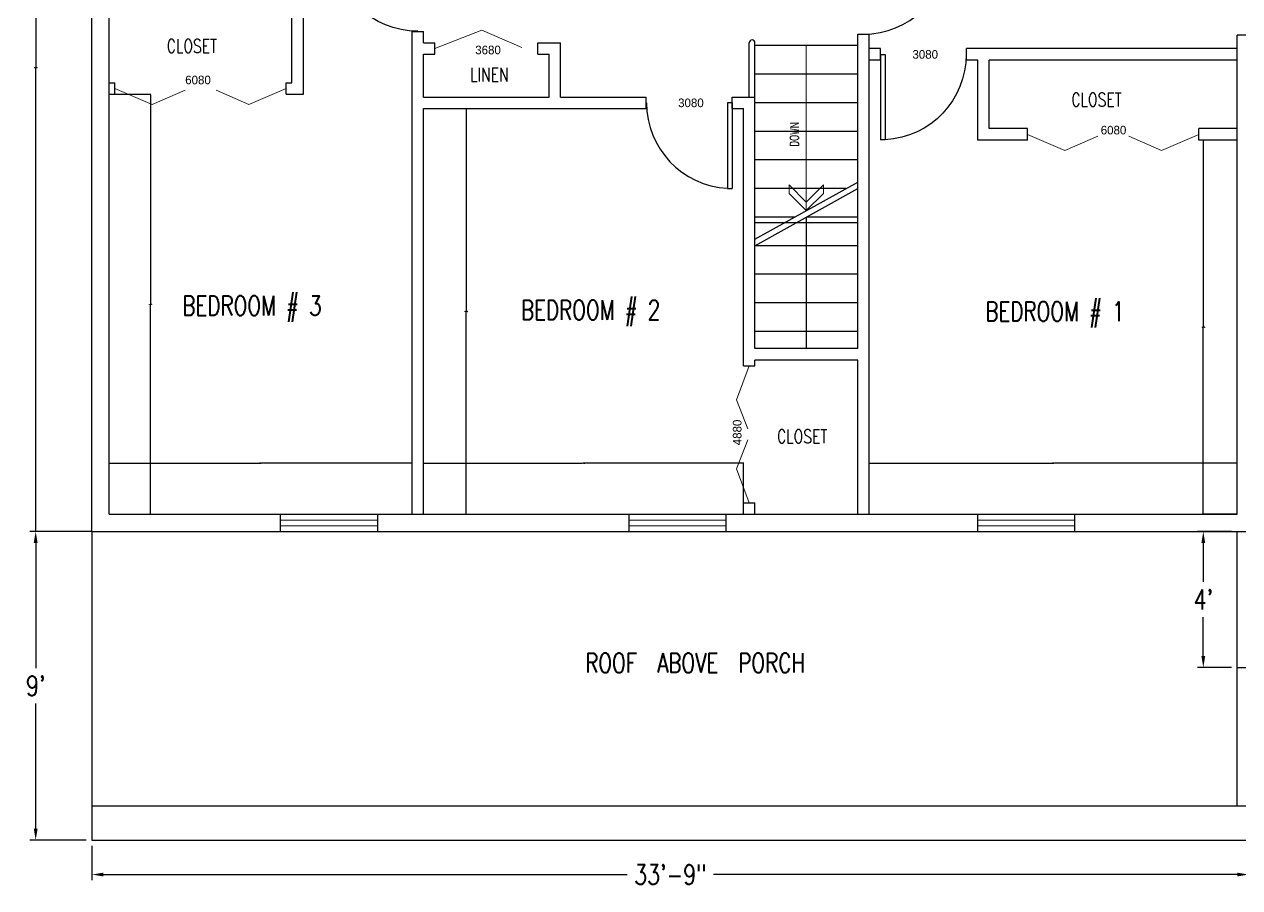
# Model space of a CAD drawing. Header units: inches. Extents: x 26998 to 46838, y -509 to 4343.
# Drawn here: x 32725.7 to 33151, y 3368.3 to 3670.4 of the extents above; entities that cross this region are included whole.
import ezdxf

# ---------------------------------------------------------------- set-up
doc = ezdxf.new("R2010")
doc.units = ezdxf.units.IN
doc.header["$LTSCALE"] = 0.5
doc.header["$MEASUREMENT"] = 0
doc.linetypes.add('HIDDEN', pattern=[0.375, 0.25, -0.125])
doc.layers.get('Defpoints').update_dxf_attribs({"color": 140})
for name, color, linetype in [('ARWALL', 7, 'HIDDEN'), ('Title Block', 7, 'Continuous'), ('TITLES', 3, 'Continuous'), ('windows', 4, 'Continuous')]:
    doc.layers.add(name, color=color, linetype=linetype)
doc.layers.add('TXT', color=4, linetype='Continuous', lineweight=9)
doc.styles.add('HS-DESIGN-TTLB', font='GOTHIC.TTF')
doc.styles.get("Standard").update_dxf_attribs({"font": 'romans.shx', "width": 0.75})
doc.dimstyles.get("Standard").update_dxf_attribs({"dimtxt": 0.18, "dimasz": 0.18, "dimexe": 0.18, "dimexo": 0.0625, "dimgap": 0.09, "dimtad": 0, "dimtih": 1, "dimtoh": 1, "dimdec": 4, "dimzin": 0, "dimdsep": 46, "dimtxsty": 'Standard', "dimcen": 0.09, "dimadec": 0, "dimazin": 0, "dimtfac": 1, "dimtdec": 4, "dimtofl": 0, "dimtmove": 0, "dimatfit": 3, "dimfxl": 1, "dimtolj": 1, "dimtzin": 0, "dimarcsym": 0})
doc.dimstyles.new('STANDARD$0', dxfattribs={"dimscale": 0, "dimtxt": 3, "dimasz": 4, "dimexe": 4, "dimexo": 4, "dimgap": 1, "dimtad": 1, "dimdec": 0, "dimzin": 1, "dimdsep": 46, "dimlunit": 4, "dimtxsty": 'Standard', "dimblk1": 'OBLIQUE', "dimblk2": 'OBLIQUE', "dimsah": 1, "dimcen": 0, "dimdle": 2, "dimclrd": 8, "dimclre": 8, "dimclrt": 256, "dimadec": 5, "dimazin": 0, "dimtfac": 1, "dimtdec": 0, "dimtix": 1, "dimtmove": 2, "dimatfit": 3, "dimldrblk": 'OBLIQUE', "dimfxl": 1, "dimtolj": 1, "dimtzin": 3, "dimarcsym": 0})

# ---------------------------------------------------------------- blocks, each defined once
blk = doc.blocks.new('*D1210')
at = {"layer": 'Defpoints', "color": 0, "transparency": 16777216}
for p in [(32749.37, 3817.55), (32729.67, 3492.95), (32749.37, 3492.95)]:
    blk.add_point(p, dxfattribs=at)
at = {"layer": 'Title Block', "color": 0, "lineweight": -2, "transparency": 16777216}
for p, q in [((32749.31, 3817.55), (32729.49, 3817.55)), ((32729.67, 3817.37), (32729.67, 3655.43)), ((32729.67, 3493.13), (32729.67, 3655.07)), ((32749.31, 3492.95), (32729.49, 3492.95))]:
    blk.add_line(p, q, dxfattribs=at)
at = {"layer": 'Title Block', "color": 0, "transparency": 16777216}
for points in [[(32729.64, 3817.37), (32729.7, 3817.37), (32729.67, 3817.55)], [(32729.64, 3493.13), (32729.7, 3493.13), (32729.67, 3492.95)]]:
    blk.add_solid(points, dxfattribs=at)
at = {"layer": 'Title Block', "color": 0, "transparency": 16777216, "insert": (32729.67, 3655.25), "char_height": 0.18, "attachment_point": 5}
blk.add_mtext('\\A1;324.6000', dxfattribs=at)
blk = doc.blocks.new('door')
at = {"layer": 'windows'}
for p, q in [((9950.29, 7178.88), (9948.56, 7178.88)), ((9948.56, 7178.88), (9948.56, 7146.97)), ((9950.29, 7178.88), (9948.56, 7178.88)), ((9950.29, 7178.88), (9950.29, 7146.97)), ((9948.56, 7146.97), (9950.29, 7146.97))]:
    blk.add_line(p, q, dxfattribs=at)
blk.add_arc((9950.29, 7178.88), 31.9, 180, 266.8995, dxfattribs=at)
blk = doc.blocks.new('*D1221')
at = {"layer": 'Defpoints', "color": 0, "transparency": 16777216}
for p in [(32755.37, 3516.85), (32755.37, 3498.95), (32861.37, 3498.95)]:
    blk.add_point(p, dxfattribs=at)
at = {"layer": 'Title Block', "color": 0, "lineweight": -2, "transparency": 16777216}
for p, q in [((32755.37, 3499.01), (32755.37, 3517.03)), ((32755.55, 3516.85), (32807.83, 3516.85)), ((32861.19, 3516.85), (32808.91, 3516.85)), ((32861.37, 3499.01), (32861.37, 3517.03))]:
    blk.add_line(p, q, dxfattribs=at)
at = {"layer": 'Title Block', "color": 0, "transparency": 16777216}
for points in [[(32755.55, 3516.88), (32755.55, 3516.82), (32755.37, 3516.85)], [(32861.19, 3516.88), (32861.19, 3516.82), (32861.37, 3516.85)]]:
    blk.add_solid(points, dxfattribs=at)
at = {"layer": 'Title Block', "color": 0, "transparency": 16777216, "insert": (32808.37, 3516.85), "char_height": 0.18, "attachment_point": 5}
blk.add_mtext('\\A1;106.0000', dxfattribs=at)
blk = doc.blocks.new('*D1222')
at = {"layer": 'Defpoints', "color": 0, "transparency": 16777216}
for p in [(32977.37, 3516.85), (32977.37, 3502.95), (32865.37, 3498.95)]:
    blk.add_point(p, dxfattribs=at)
at = {"layer": 'Title Block', "color": 0, "lineweight": -2, "transparency": 16777216}
for p, q in [((32865.37, 3499.01), (32865.37, 3517.03)), ((32865.55, 3516.85), (32920.83, 3516.85)), ((32977.19, 3516.85), (32921.91, 3516.85)), ((32977.37, 3503.01), (32977.37, 3517.03))]:
    blk.add_line(p, q, dxfattribs=at)
at = {"layer": 'Title Block', "color": 0, "transparency": 16777216}
for points in [[(32865.55, 3516.88), (32865.55, 3516.82), (32865.37, 3516.85)], [(32977.19, 3516.88), (32977.19, 3516.82), (32977.37, 3516.85)]]:
    blk.add_solid(points, dxfattribs=at)
at = {"layer": 'Title Block', "color": 0, "transparency": 16777216, "insert": (32921.37, 3516.85), "char_height": 0.18, "attachment_point": 5}
blk.add_mtext('\\A1;112.0000', dxfattribs=at)
blk = doc.blocks.new('*D1229')
at = {"layer": 'Defpoints', "color": 0, "transparency": 16777216}
for p in [(33150.17, 3516.85), (33021.37, 3498.95), (33150.17, 3498.95)]:
    blk.add_point(p, dxfattribs=at)
at = {"layer": 'Title Block', "color": 0, "lineweight": -2, "transparency": 16777216}
for p, q in [((33021.37, 3499.01), (33021.37, 3517.03)), ((33021.55, 3516.85), (33085.23, 3516.85)), ((33149.99, 3516.85), (33086.31, 3516.85)), ((33150.17, 3499.01), (33150.17, 3517.03))]:
    blk.add_line(p, q, dxfattribs=at)
at = {"layer": 'Title Block', "color": 0, "transparency": 16777216}
for points in [[(33021.55, 3516.88), (33021.55, 3516.82), (33021.37, 3516.85)], [(33149.99, 3516.88), (33149.99, 3516.82), (33150.17, 3516.85)]]:
    blk.add_solid(points, dxfattribs=at)
at = {"layer": 'Title Block', "color": 0, "transparency": 16777216, "insert": (33085.77, 3516.85), "char_height": 0.18, "attachment_point": 5}
blk.add_mtext('\\A1;128.8000', dxfattribs=at)
blk = doc.blocks.new('*D1230')
at = {"layer": 'Defpoints', "color": 0, "transparency": 16777216}
for p in [(32757.37, 3645.95), (32755.37, 3498.95), (32769.8, 3498.95)]:
    blk.add_point(p, dxfattribs=at)
at = {"layer": 'Title Block', "color": 0, "lineweight": -2, "transparency": 16777216}
for p, q in [((32757.43, 3645.95), (32769.98, 3645.95)), ((32769.8, 3645.77), (32769.8, 3572.63)), ((32769.8, 3499.13), (32769.8, 3572.27)), ((32755.43, 3498.95), (32769.98, 3498.95))]:
    blk.add_line(p, q, dxfattribs=at)
at = {"layer": 'Title Block', "color": 0, "transparency": 16777216}
for points in [[(32769.77, 3645.77), (32769.83, 3645.77), (32769.8, 3645.95)], [(32769.77, 3499.13), (32769.83, 3499.13), (32769.8, 3498.95)]]:
    blk.add_solid(points, dxfattribs=at)
at = {"layer": 'Title Block', "color": 0, "transparency": 16777216, "insert": (32769.8, 3572.45), "char_height": 0.18, "attachment_point": 5}
blk.add_mtext('\\A1;147.0000', dxfattribs=at)
blk = doc.blocks.new('*D1231')
at = {"layer": 'Defpoints', "color": 0, "transparency": 16777216}
for p in [(32865.37, 3640.95), (32865.37, 3498.95), (32880.3, 3498.95)]:
    blk.add_point(p, dxfattribs=at)
at = {"layer": 'Title Block', "color": 0, "lineweight": -2, "transparency": 16777216}
for p, q in [((32865.43, 3640.95), (32880.48, 3640.95)), ((32880.3, 3640.77), (32880.3, 3570.13)), ((32880.3, 3499.13), (32880.3, 3569.77)), ((32865.43, 3498.95), (32880.48, 3498.95))]:
    blk.add_line(p, q, dxfattribs=at)
at = {"layer": 'Title Block', "color": 0, "transparency": 16777216}
for points in [[(32880.27, 3640.77), (32880.33, 3640.77), (32880.3, 3640.95)], [(32880.27, 3499.13), (32880.33, 3499.13), (32880.3, 3498.95)]]:
    blk.add_solid(points, dxfattribs=at)
at = {"layer": 'Title Block', "color": 0, "transparency": 16777216, "insert": (32880.3, 3569.95), "char_height": 0.18, "attachment_point": 5}
blk.add_mtext('\\A1;142.0000', dxfattribs=at)
blk = doc.blocks.new('*D1232')
at = {"layer": 'Defpoints', "color": 0, "transparency": 16777216}
for p in [(33150.17, 3629.91), (33138.3, 3498.95), (33150.17, 3498.95)]:
    blk.add_point(p, dxfattribs=at)
at = {"layer": 'Title Block', "color": 0, "lineweight": -2, "transparency": 16777216}
for p, q in [((33150.11, 3629.91), (33138.12, 3629.91)), ((33138.3, 3629.73), (33138.3, 3564.61)), ((33138.3, 3499.13), (33138.3, 3564.25)), ((33150.11, 3498.95), (33138.12, 3498.95))]:
    blk.add_line(p, q, dxfattribs=at)
at = {"layer": 'Title Block', "color": 0, "transparency": 16777216}
for points in [[(33138.27, 3629.73), (33138.33, 3629.73), (33138.3, 3629.91)], [(33138.27, 3499.13), (33138.33, 3499.13), (33138.3, 3498.95)]]:
    blk.add_solid(points, dxfattribs=at)
at = {"layer": 'Title Block', "color": 0, "transparency": 16777216, "insert": (33138.3, 3564.43), "char_height": 0.18, "attachment_point": 5}
blk.add_mtext('\\A1;130.9583', dxfattribs=at)
blk = doc.blocks.new('*D1028')
at = {"layer": 'Defpoints', "color": 0, "transparency": 16777216}
for p in [(32749.37, 3492.95), (32729.67, 3384.95), (32749.37, 3384.95)]:
    blk.add_point(p, dxfattribs=at)
at = {"layer": 'Title Block', "color": 3, "lineweight": -2, "transparency": 16777216}
for p, q in [((32747.37, 3492.95), (32727.67, 3492.95)), ((32729.67, 3488.95), (32729.67, 3445.11)), ((32729.67, 3388.95), (32729.67, 3432.78)), ((32747.37, 3384.95), (32727.67, 3384.95))]:
    blk.add_line(p, q, dxfattribs=at)
at = {"layer": 'Title Block', "color": 3, "transparency": 16777216}
for points in [[(32729, 3488.95), (32730.34, 3488.95), (32729.67, 3492.95)], [(32729, 3388.95), (32730.34, 3388.95), (32729.67, 3384.95)]]:
    blk.add_solid(points, dxfattribs=at)
at = {"layer": 'Title Block', "color": 3, "transparency": 16777216, "insert": (32729.67, 3438.95), "char_height": 7, "attachment_point": 5}
blk.add_mtext("\\A1;9'", dxfattribs=at)
blk = doc.blocks.new('*D1029')
at = {"layer": 'Defpoints', "color": 0, "transparency": 16777216}
for p in [(32749.37, 3384.95), (33154.17, 3384.95), (33154.17, 3372.88)]:
    blk.add_point(p, dxfattribs=at)
at = {"layer": 'Title Block', "color": 3, "lineweight": -2, "transparency": 16777216}
for p, q in [((32749.37, 3382.95), (32749.37, 3370.88)), ((33154.17, 3382.95), (33154.17, 3370.88)), ((32753.37, 3372.88), (32936.64, 3372.88)), ((33150.17, 3372.88), (32966.89, 3372.88))]:
    blk.add_line(p, q, dxfattribs=at)
at = {"layer": 'Title Block', "color": 3, "transparency": 16777216}
for points in [[(32753.37, 3373.55), (32753.37, 3372.22), (32749.37, 3372.88)], [(33150.17, 3373.55), (33150.17, 3372.22), (33154.17, 3372.88)]]:
    blk.add_solid(points, dxfattribs=at)
at = {"layer": 'Title Block', "color": 3, "transparency": 16777216, "insert": (32951.77, 3372.88), "char_height": 7, "attachment_point": 5}
blk.add_mtext('\\A1;33\'-9"', dxfattribs=at)
blk = doc.blocks.new('*D1032')
at = {"layer": 'Defpoints', "color": 0, "transparency": 16777216}
for p in [(33150.17, 3492.95), (33138.3, 3445.35), (33150.17, 3445.35)]:
    blk.add_point(p, dxfattribs=at)
at = {"layer": 'Title Block', "color": 3, "lineweight": -2, "transparency": 16777216}
for p, q in [((33148.17, 3492.95), (33136.3, 3492.95)), ((33138.3, 3488.95), (33138.3, 3475.31)), ((33138.3, 3449.35), (33138.3, 3462.98)), ((33148.17, 3445.35), (33136.3, 3445.35))]:
    blk.add_line(p, q, dxfattribs=at)
at = {"layer": 'Title Block', "color": 3, "transparency": 16777216}
for points in [[(33137.63, 3488.95), (33138.96, 3488.95), (33138.3, 3492.95)], [(33137.63, 3449.35), (33138.96, 3449.35), (33138.3, 3445.35)]]:
    blk.add_solid(points, dxfattribs=at)
at = {"layer": 'Title Block', "color": 3, "transparency": 16777216, "insert": (33138.3, 3469.15), "char_height": 7, "attachment_point": 5}
blk.add_mtext("\\A1;4'", dxfattribs=at)

msp = doc.modelspace()

# ---------------------------------------------------------------- linework, layer by layer
at = {"layer": 'ARWALL', "color": 7}
for p, q in [((33017.3686292, 3602.9473968), (32999.3686292, 3602.9473968)), ((32999.3686292, 3602.9473968), (32999.3686292, 3556.9473968)), ((33017.3686292, 3592.9473968), (32981.3686292, 3592.9473968)), ((33017.3686292, 3582.9473968), (32981.3686292, 3582.9473968)), ((33017.3686292, 3572.9473968), (32981.3686292, 3572.9473968)), ((33017.3686292, 3562.9473968), (32981.3686292, 3562.9473968)), ((33150.1686292, 3396.9473968), (33150.1686292, 3445.3473968)), ((32749.3686292, 3396.9473968), (33150.1686292, 3396.9473968)), ((32749.3686292, 3396.9473968), (33402.1686292, 3396.9473968))]:
    msp.add_line(p, q, dxfattribs=at)
at = {"layer": 'Title Block'}
for p, q in [((32749.3686292, 3492.9473968), (32749.3686292, 3817.5473968)), ((32755.3686292, 3498.9473968), (32755.3686292, 3811.5473968)), ((32823.3686292, 3645.9473968), (32823.3686292, 3701.9473968)), ((32819.3686292, 3649.9473968), (32819.3686292, 3673.9473968)), ((32861.3686292, 3667.9473968), (32865.3686292, 3667.9473968)), ((32861.3686292, 3498.9473968), (32861.3686292, 3667.9473968)), ((32865.3686292, 3663.9473968), (32865.3686292, 3667.9473968)), ((33017.3686292, 3556.9473968), (33017.3686292, 3666.9473968)), ((33017.3686292, 3666.9473968), (33021.3686292, 3666.9473968)), ((33021.3686292, 3498.9473968), (33021.3686292, 3666.9473968)), ((33150.1686292, 3498.9473968), (33150.1686292, 3666.6462253)), ((33156.1686292, 3666.6462253), (33150.1686292, 3666.6462253)), ((32865.3686292, 3663.9473968), (32869.3686292, 3663.9473968)), ((32869.3686292, 3659.9473968), (32869.3686292, 3663.9473968)), ((32905.3686292, 3663.9473968), (32913.3686292, 3663.9473968)), ((32905.3686292, 3659.9473968), (32905.3686292, 3663.9473968)), ((32913.3686292, 3644.9473968), (32913.3686292, 3663.9473968)), ((32979.3686292, 3644.9473968), (32979.3686292, 3663.9473968)), ((32981.3686292, 3644.9473968), (32981.3686292, 3663.9473968)), ((33017.3686292, 3662.9473968), (32981.3686292, 3662.9473968)), ((32865.3686292, 3659.9473968), (32869.3686292, 3659.9473968)), ((32865.3686292, 3644.9473968), (32865.3686292, 3659.9473968)), ((32905.3686292, 3659.9473968), (32909.3686292, 3659.9473968)), ((32909.3686292, 3644.9473968), (32909.3686292, 3659.9473968)), ((33025.3686292, 3661.9057071), (33021.3686292, 3661.9057071)), ((33025.3686292, 3657.9057071), (33025.3686292, 3661.9057071)), ((33150.1686292, 3661.9057071), (33055.3686292, 3661.9057071)), ((33055.3686292, 3657.9057071), (33055.3686292, 3661.9057071)), ((33025.3686292, 3657.9057071), (33021.3686292, 3657.9057071)), ((33059.3686292, 3657.9057071), (33055.3686292, 3657.9057071)), ((33059.3686292, 3629.9057071), (33059.3686292, 3657.9057071)), ((33150.1686292, 3657.9057071), (33063.3686292, 3657.9057071)), ((33063.3686292, 3633.9057071), (33063.3686292, 3657.9057071)), ((32755.3686292, 3649.9473968), (32757.3686292, 3649.9473968)), ((32757.3686292, 3645.9473968), (32757.3686292, 3649.9473968)), ((32817.3686292, 3649.9473968), (32819.3686292, 3649.9473968)), ((32817.3686292, 3645.9473968), (32817.3686292, 3649.9473968)), ((33017.3686292, 3652.9473968), (32981.3686292, 3652.9473968)), ((32755.3686292, 3645.9473968), (32757.3686292, 3645.9473968)), ((32817.3686292, 3645.9473968), (32823.3686292, 3645.9473968)), ((32865.3686292, 3644.9473968), (32909.3686292, 3644.9473968)), ((32865.3686292, 3640.9473968), (32943.3686292, 3640.9473968)), ((32865.3686292, 3498.9473968), (32865.3686292, 3640.9473968)), ((32913.3686292, 3644.9473968), (32943.3686292, 3644.9473968)), ((32943.3686292, 3640.9473968), (32943.3686292, 3644.9473968)), ((32973.3686292, 3644.9473968), (32981.3686292, 3644.9473968)), ((32973.3686292, 3640.9473968), (32973.3686292, 3644.9473968)), ((32973.3686292, 3640.9473968), (32977.3686292, 3640.9473968)), ((32977.3686292, 3550.9473968), (32977.3686292, 3640.9473968)), ((32981.3686292, 3556.9473968), (32981.3686292, 3644.9473968)), ((33017.3686292, 3642.9473968), (32981.3686292, 3642.9473968)), ((33017.3686292, 3632.9473968), (32981.3686292, 3632.9473968)), ((33017.3686292, 3632.9473968), (32981.3686292, 3632.9473968)), ((33017.3686292, 3632.9473968), (32981.3686292, 3632.9473968)), ((33076.7686292, 3633.9057071), (33063.3686292, 3633.9057071)), ((33076.7686292, 3629.9057071), (33076.7686292, 3633.9057071)), ((33150.1686292, 3633.9057071), (33136.7686292, 3633.9057071)), ((33136.7686292, 3629.9057071), (33136.7686292, 3633.9057071)), ((33076.7686292, 3629.9057071), (33059.3686292, 3629.9057071)), ((33150.1686292, 3629.9057071), (33136.7686292, 3629.9057071)), ((33017.3686292, 3622.9473968), (32981.3686292, 3622.9473968)), ((32981.3686292, 3595.2353146), (33017.3686292, 3615.2353146)), ((33013.2503771, 3612.9473968), (32981.3686292, 3612.9473968)), ((32981.3686292, 3592.9473968), (33017.3686292, 3612.9473968)), ((32995.2503771, 3602.9473968), (32981.3686292, 3602.9473968)), ((33017.3686292, 3600.9473968), (32981.3686292, 3600.9473968)), ((33017.3686292, 3556.9473968), (32981.3686292, 3556.9473968)), ((32981.3686292, 3550.9473968), (32981.3686292, 3552.9473968)), ((33017.3686292, 3552.9473968), (32981.3686292, 3552.9473968)), ((33017.3686292, 3498.9473968), (33017.3686292, 3552.9473968)), ((32977.3686292, 3550.9473968), (32981.3686292, 3550.9473968)), ((32977.3686292, 3550.9473968), (32981.3686292, 3550.9473968)), ((32977.3686292, 3502.9473968), (32981.3686292, 3502.9473968)), ((32977.3686292, 3498.9473968), (32977.3686292, 3502.9473968)), ((32981.3686292, 3498.9473968), (32981.3686292, 3502.9473968)), ((32755.3686292, 3498.9473968), (33150.1686292, 3498.9473968)), ((32815.3686292, 3492.9473968), (32815.3686292, 3498.9473968)), ((32849.3686292, 3492.9473968), (32849.3686292, 3498.9473968)), ((32937.3686292, 3492.9473968), (32937.3686292, 3498.9473968)), ((32971.3686292, 3492.9473968), (32971.3686292, 3498.9473968)), ((33059.3686292, 3492.9473968), (33059.3686292, 3498.9473968)), ((33093.3686292, 3492.9473968), (33093.3686292, 3498.9473968)), ((32749.3686292, 3492.9473968), (33156.1686292, 3492.9473968)), ((32749.3686292, 3492.9473968), (32749.3686292, 3384.9473968)), ((33150.1686292, 3445.3473968), (33150.1686292, 3492.9473968)), ((33150.1686292, 3445.3473968), (33402.1686292, 3445.3473968)), ((32749.3686292, 3384.9473968), (33402.1686292, 3384.9473968))]:
    msp.add_line(p, q, dxfattribs=at)
msp.add_arc((32980.3686292, 3663.9473968), 1, 0, 180, dxfattribs=at)
at = {"layer": 'TXT'}
for p, q in [((32869.3686292, 3661.9473968), (32885.7982465, 3668.3473968)), ((32885.7982465, 3668.3473968), (32899.7982465, 3662.3473968)), ((32757.3686292, 3647.9473968), (32770.4390118, 3642.3473968)), ((32770.4390118, 3642.3473968), (32781.9390118, 3647.3473968)), ((32804.2982465, 3642.3473968), (32792.7982465, 3647.3473968)), ((32817.3686292, 3647.9473968), (32804.2982465, 3642.3473968)), ((33076.7686292, 3631.9057071), (33089.8390118, 3626.3057071)), ((33089.8390118, 3626.3057071), (33101.3390118, 3631.3057071)), ((33123.6982465, 3626.3057071), (33112.1982465, 3631.3057071)), ((33136.7686292, 3631.9057071), (33123.6982465, 3626.3057071)), ((32815.3686292, 3496.9473968), (32849.3686292, 3496.9473968)), ((32937.3686292, 3496.9473968), (32971.3686292, 3496.9473968)), ((33093.3686292, 3496.9473968), (33059.3686292, 3496.9473968)), ((32815.3686292, 3494.9473968), (32849.3686292, 3494.9473968)), ((32937.3686292, 3494.9473968), (32971.3686292, 3494.9473968)), ((33093.3686292, 3494.9473968), (33059.3686292, 3494.9473968))]:
    msp.add_line(p, q, dxfattribs=at)
at = {"layer": 'TXT', "color": 4}
for p, q in [((32999.3686292, 3662.9473968), (32999.3686292, 3605.2353146)), ((32993.3686292, 3611.2353146), (32993.3686292, 3614.2353146)), ((33005.3686292, 3611.2353146), (33005.3686292, 3614.2353146)), ((32979.3686292, 3550.9473968), (32974.9514932, 3538.9994685)), ((32974.9514932, 3538.9994685), (32978.8653833, 3528.8523472)), ((32974.9514932, 3514.895325), (32978.8653833, 3525.0424464)), ((32979.3686292, 3502.9473968), (32974.9514932, 3514.895325))]:
    msp.add_line(p, q, dxfattribs=at)
for points in [[(33005.3686292, 3614.2353146), (32999.3686292, 3608.2353146), (32993.3686292, 3614.2353146)], [(33005.3686292, 3611.2353146), (32999.3686292, 3605.2353146), (32993.3686292, 3611.2353146)]]:
    msp.add_lwpolyline(points, dxfattribs=at)

# ---------------------------------------------------------------- block references
at = {"layer": 'TITLES', "yscale": 0.939173425781899, "zscale": 0.939173425781899}
for p, xscale, rotation in [((26121.1593092, -5647.0980122), -0.939173425781899, 270), ((39761.5779492, -5648.0980122), 0.939173425781899, 90.00000000000001)]:
    msp.add_blockref('door', p, dxfattribs=dict(at, xscale=xscale, rotation=rotation))
for p, xscale in [((42370.4140382, -3082.3036129), -0.939173425781899), ((23628.3232202, -3099.2619232), 0.939173425781899)]:
    msp.add_blockref('door', p, dxfattribs=dict(at, xscale=xscale))

# ---------------------------------------------------------------- texts
at = {"attachment_point": 1}
for s, insert, char_height, width in [('\\A1;CLOSET', (32775.5482767, 3665.2076953), 4.76054208, 28.741858457), ('\\A1;LINEN', (32881.689042, 3655.1956131), 4.76054208, 28.741858457), ('\\A1;CLOSET', (33092.1186594, 3646.4539234), 4.76054208, 28.741858457), ('\\A1;BEDROOM # 3', (32780.9907623, 3575.3473968), 6.8007744, 110.476910075), ('\\A1;BEDROOM # 2', (32899.4907623, 3573.8473968), 6.8007744, 110.476910075), ('\\A1;BEDROOM # 1', (33061.9907623, 3573.3473968), 6.8007744, 110.476910075), ('\\A1;CLOSET', (32989.1186594, 3528.5956131), 4.76054208, 28.741858457), ('\\A1;ROOF  ABOVE  PORCH', (32921.9907623, 3450.3473968), 6.8007744, 110.476910075)]:
    msp.add_mtext(s, dxfattribs=dict(at, insert=insert, char_height=char_height, width=width))
at = {"insert": (32993.6867908, 3627.5782016), "char_height": 3.0096, "width": 28.741858457, "attachment_point": 1, "rotation": 90}
msp.add_mtext('\\A1;DOWN', dxfattribs=at)
at = {"layer": 'Title Block', "char_height": 3.0096, "width": 43.611515527, "attachment_point": 1, "style": 'HS-DESIGN-TTLB'}
for s, insert in [('3680', (32883.5038871, 3662.9409845)), ('3080', (33036.5038871, 3661.3992948)), ('6080', (32782.0038871, 3652.4409845)), ('3080', (32954.5038871, 3644.4409845)), ('6080', (33102.4038871, 3634.8992948))]:
    msp.add_mtext(s, dxfattribs=dict(at, insert=insert))
at = {"layer": 'Title Block', "insert": (32973.6611317, 3523.1242681), "char_height": 3.0096, "width": 43.611515527, "attachment_point": 1, "rotation": 90, "style": 'HS-DESIGN-TTLB'}
msp.add_mtext('4880', dxfattribs=at)

# ---------------------------------------------------------------- dimensions: what is measured, and where the dimension line sits
at = {"layer": 'Title Block'}
for base, p1, p2, picture, middle in [((32729.6686292, 3492.9473968), (32749.3686292, 3817.5473968), (32749.3686292, 3492.9473968), '*D1210', (32729.6686292, 3655.2473968)), ((32769.7982465, 3498.9473968), (32757.3686292, 3645.9473968), (32755.3686292, 3498.9473968), '*D1230', (32769.7982465, 3572.4473968)), ((32880.2982465, 3498.9473968), (32865.3686292, 3640.9473968), (32865.3686292, 3498.9473968), '*D1231', (32880.2982465, 3569.9473968)), ((33138.2982465, 3498.9473968), (33150.1686292, 3629.9057071), (33150.1686292, 3498.9473968), '*D1232', (33138.2982465, 3564.4265519))]:
    dim = msp.add_linear_dim(base=base, p1=p1, p2=p2, angle=90, dimstyle='Standard', dxfattribs=at)
    dim.commit()
    dim.dimension.update_dxf_attribs({"geometry": picture, "text_midpoint": middle})
for base, p1, p2, picture, middle in [((32755.3686292, 3516.8473968), (32861.3686292, 3498.9473968), (32755.3686292, 3498.9473968), '*D1221', (32808.3686292, 3516.8473968)), ((32977.3686292, 3516.8473968), (32865.3686292, 3498.9473968), (32977.3686292, 3502.9473968), '*D1222', (32921.3686292, 3516.8473968)), ((33150.1686292, 3516.8473968), (33021.3686292, 3498.9473968), (33150.1686292, 3498.9473968), '*D1229', (33085.7686292, 3516.8473968))]:
    dim = msp.add_linear_dim(base=base, p1=p1, p2=p2, dimstyle='Standard', dxfattribs=at)
    dim.commit()
    dim.dimension.update_dxf_attribs({"geometry": picture, "text_midpoint": middle})
for base, p1, p2, picture, middle in [((32729.6686292, 3384.9473968), (32749.3686292, 3492.9473968), (32749.3686292, 3384.9473968), '*D1028', (32729.6686292, 3438.9473968)), ((33138.2982465, 3445.3473968), (33150.1686292, 3492.9473968), (33150.1686292, 3445.3473968), '*D1032', (33138.2982465, 3469.1473968))]:
    dim = msp.add_linear_dim(base=base, p1=p1, p2=p2, angle=90, dimstyle='STANDARD$0', override={"dimscale": 1, "dimtxt": 7, "dimexe": 2, "dimexo": 2, "dimgap": 2, "dimtad": 0, "dimtih": 1, "dimtoh": 1, "dimzin": 0, "dimsah": 0, "dimcen": 0.09, "dimdle": 0, "dimclrd": 3, "dimclre": 3, "dimclrt": 3}, dxfattribs=at)
    dim.commit()
    dim.dimension.update_dxf_attribs({"geometry": picture, "text_midpoint": middle})
dim = msp.add_linear_dim(base=(33154.1686292, 3372.8849749), p1=(32749.3686292, 3384.9473968), p2=(33154.1686292, 3384.9473968), dimstyle='STANDARD$0', override={"dimscale": 1, "dimtxt": 7, "dimexe": 2, "dimexo": 2, "dimgap": 2, "dimtad": 0, "dimtih": 1, "dimtoh": 1, "dimzin": 0, "dimsah": 0, "dimcen": 0.09, "dimdle": 0, "dimclrd": 3, "dimclre": 3, "dimclrt": 3}, dxfattribs=at)
dim.commit()
dim.dimension.update_dxf_attribs({"geometry": '*D1029', "text_midpoint": (32951.7686292, 3372.8849749)})

doc.saveas('drawing.dxf')
